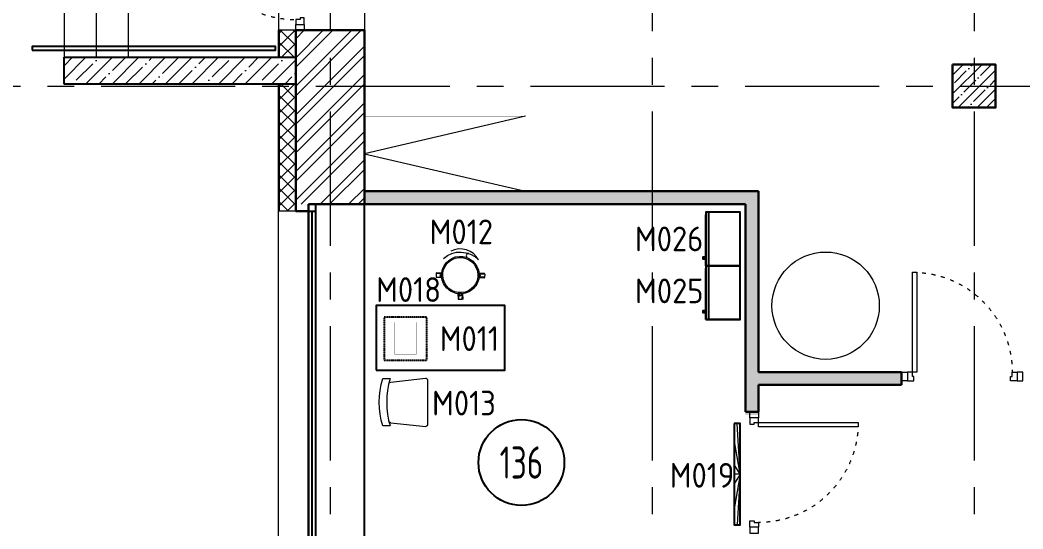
# Model space of a CAD drawing. Header units: millimetres. Extents: x -13407 to 8063098, y -2635 to 109271.
# Drawn here: x -3318 to 6025, y 35269 to 40010 of the extents above; entities that cross this region are included whole.
import ezdxf
from ezdxf.enums import TextEntityAlignment as Align

# ---------------------------------------------------------------- set-up
doc = ezdxf.new("R2010")
doc.units = ezdxf.units.MM
for name, pattern in [('ACAD_ISO03W100', [30, 12, -18]), ('CENTER', [2, 1.25, -0.25, 0.25, -0.25]), ('HIDDEN', [6, 4, -2])]:
    doc.linetypes.add(name, pattern=pattern)
doc.layers.get('Defpoints').update_dxf_attribs({"color": 6})
for name, color, linetype, lineweight in [('АР_Двери', 5, 'Continuous', 18), ('АР_Колонны', 5, 'Continuous', 30), ('АР_Колонны Штрих', 250, 'Continuous', 5), ('АР_Лестницы', 250, 'Continuous', 15), ('АР_Лестницы ограждение', 94, 'Continuous', 25), ('АР_Маркер экспликации', 239, 'Continuous', 13), ('АР_Навесной фасад', 5, 'Continuous', 5), ('АР_Номер помещения', 1, 'Continuous', 25), ('АР_Оси', 193, 'Continuous', 9), ('АР_Перегородки газоблок', 165, 'Continuous', 30), ('АР_Перегородки газоблок_Штрих', 165, 'Continuous', 5), ('АР_Помещения_площадь', 19, 'Continuous', 9), ('АР_Сущ Несущая стена', 202, 'Continuous', 30), ('АР_тонкая линия', 250, 'Continuous', 0), ('АР_Утеплитель', 250, 'Continuous', 9), ('АР_Штриховка кирпич', 250, 'Continuous', 9), ('АР_Штриховка монолит', 250, 'Continuous', 9), ('ТХ_мебель передв', 250, 'Continuous', 13), ('ТХ_ОСНОВНОЙ', 103, 'Continuous', 25)]:
    doc.layers.add(name, color=color, linetype=linetype, lineweight=lineweight)
for name, color, linetype in [('АР_новое окно', 160, 'Continuous'), ('ТХ_мебель_мед', 210, 'Continuous'), ('ТХ_мебель_мед_поз', 210, 'Continuous'), ('ТХ_обор_мед', 212, 'Continuous'), ('ТХ_обор_мед_поз', 212, 'Continuous')]:
    doc.layers.add(name, color=color, linetype=linetype)
doc.layers.get('АР_Маркер экспликации').off()
doc.styles.add('ISOCPEUR', font='isocpeur.ttf', dxfattribs={"width": 0.7})
doc.styles.add('ISOCPEUR_1', font='isocpeur.ttf', dxfattribs={"width": 0.9, "height": 250})
doc.styles.get("Standard").update_dxf_attribs({"font": 'arial.ttf'})

# ---------------------------------------------------------------- blocks, each defined once
blk = doc.blocks.new('*U336')
at = {"color": 253}
blk.add_lwpolyline([(-100, 80), (-100, 1010), (-140, 1010), (-140, 80)], close=True, dxfattribs=at)
for points in [[(-1130, 0), (-1130, 80), (-1075, 80), (-1075, 0), (-1130, 0)], [(-1075, 80), (-1075, 0), (-1015, 0), (-1015, 40), (-1030, 40), (-1030, 80), (-1075, 80)], [(-55, 80), (-55, 0), (-115, 0), (-115, 40), (-100, 40), (-100, 80), (-55, 80)], [(0, 0), (0, 80), (-55, 80), (-55, 0), (0, 0)]]:
    blk.add_lwpolyline(points, dxfattribs=at)
at = {"color": 253, "linetype": 'ACAD_ISO03W100', "ltscale": 3}
blk.add_arc((-100, 80), 930, 90, 180, dxfattribs=at)
blk = doc.blocks.new('*U324')
at = {"color": 253}
blk.add_lwpolyline([(-100, 80), (-100, 1010), (-140, 1010), (-140, 80)], close=True, dxfattribs=at)
for points in [[(-1130, 0), (-1130, 80), (-1075, 80), (-1075, 0), (-1130, 0)], [(-1075, 80), (-1075, 0), (-1015, 0), (-1015, 40), (-1030, 40), (-1030, 80), (-1075, 80)], [(-55, 80), (-55, 0), (-115, 0), (-115, 40), (-100, 40), (-100, 80), (-55, 80)], [(0, 0), (0, 80), (-55, 80), (-55, 0), (0, 0)]]:
    blk.add_lwpolyline(points, dxfattribs=at)
at = {"color": 253, "linetype": 'ACAD_ISO03W100', "ltscale": 3}
blk.add_arc((-100, 80), 930, 90, 180, dxfattribs=at)
blk = doc.blocks.new('*U339')
at = {"color": 253}
for points in [[(0, 0), (0, -80), (55, -80), (55, 0), (0, 0)], [(55, -80), (55, 0), (115, 0), (115, -40), (100, -40), (100, -80), (55, -80)], [(1095, -80), (1095, 0), (1035, 0), (1035, -40), (1050, -40), (1050, -80), (1095, -80)], [(1150, 0), (1150, -80), (1095, -80), (1095, 0), (1150, 0)]]:
    blk.add_lwpolyline(points, dxfattribs=at)
blk.add_lwpolyline([(100, -80), (100, -1030), (140, -1030), (140, -80)], close=True, dxfattribs=at)
at = {"color": 253, "linetype": 'ACAD_ISO03W100', "ltscale": 3}
blk.add_arc((100, -80), 950, 270, 0, dxfattribs=at)
blk = doc.blocks.new('*U425')
at = {"layer": 'АР_новое окно', "color": 253, "lineweight": 20}
for p, q in [((0, 3800), (-70, 3800)), ((0, 0), (-70, 0))]:
    blk.add_line(p, q, dxfattribs=at)
at = {"layer": 'АР_новое окно', "color": 253}
for p, q in [((-70, 3800), (-70, 0)), ((-70, 0), (-70, 3800)), ((0, 3800), (0, 0)), ((0, 3730), (-70, 3730)), ((-35, 3730), (-35, 70)), ((0, 70), (-70, 70))]:
    blk.add_line(p, q, dxfattribs=at)
blk = doc.blocks.new('*U560')
at = {"layer": 'Defpoints', "color": 253}
blk.add_line((-11764.4, -648.2), (-12186.8, -648.2), dxfattribs=at)
at = {"layer": 'АР_Номер помещения', "color": 253}
blk.add_circle((-13710.7, 2710.9), 400, dxfattribs=at)
at = {"layer": 'Defpoints', "color": 253, "style": 'ISOCPEUR', "width": 0.7}
blk.add_attdef('ПЛОЩАДЬ_ПОМЕЩЕНИЯ', text='', height=200, dxfattribs=at).set_placement((-11759.5, -401.7), align=Align.MIDDLE_RIGHT)
at = {"layer": 'Defpoints', "color": 253, "style": 'ISOCPEUR', "width": 0.7, "flags": 1}
blk.add_attdef('КАТЕГОРИЯ', (-499.2, -2092.2), '', height=250, dxfattribs=at)
at = {"layer": 'АР_Номер помещения', "color": 253, "style": 'ISOCPEUR', "width": 0.7}
blk.add_attdef('НОМЕР_ПОМЕЩЕНИЯ', text='', height=300, dxfattribs=at).set_placement((-13710.7, 2710.9), align=Align.MIDDLE_CENTER)
at = {"layer": 'АР_Помещения_площадь', "color": 253, "lineweight": 30, "width": 0.7, "flags": 104}
blk.add_attdef('ИМЯ_ПОМЕЩЕНИЯ', text='', height=100, dxfattribs=at).set_placement((157.6, 1217.1), align=Align.MIDDLE_CENTER)
blk = doc.blocks.new('У014')
at = {"layer": 'ТХ_мебель передв', "color": 253}
blk.add_circle((-169652.2, 43208.2, -0.6), 500, dxfattribs=at)
blk = doc.blocks.new('У016')
at = {"layer": 'ТХ_мебель передв', "color": 253, "lineweight": 0, "ltscale": 100, "transparency": 33554687}
for p, q in [((-49562.5, 37416.5), (-49212.5, 35916.5)), ((-49212.5, 35916.5), (-48862.5, 37416.5))]:
    blk.add_line(p, q, dxfattribs=at)
at = {"layer": 'ТХ_мебель передв', "color": 253, "lineweight": 0, "ltscale": 100, "transparency": 33554687, "const_width": 1}
blk.add_lwpolyline([(-49562.5, 37416.5), (-49562.5, 35916.5), (-48862.5, 35916.5), (-48862.5, 37416.5)], close=True, dxfattribs=at)
blk = doc.blocks.new('стол с тумбой 1200х600')
at = {"color": 253}
blk.add_lwpolyline([(-19012.2, 19801.1), (-19012.2, 21001.1), (-19612.2, 21001.1), (-19612.2, 19801.1)], close=True, dxfattribs=at)
at = {"color": 253, "linetype": 'HIDDEN', "ltscale": 0.1}
blk.add_lwpolyline([(-19505.4, 19874.7), (-19105.4, 19874.7), (-19105.4, 20274.7), (-19505.4, 20274.7)], close=True, dxfattribs=at)
blk = doc.blocks.new('М012')
at = {"layer": 'ТХ_мебель_мед', "color": 253, "lineweight": 0}
for points in [[(369498.5, -212973.8), (369482.6, -212920.9), (369487.9, -212920.9)], [(369535.5, -212957.9), (369525, -212910.3), (369519.7, -212915.6)], [(369392.6, -213159.1), (369345, -213169.7), (369345, -213180.3)], [(369403.2, -213201.4), (369355.5, -213212), (369355.5, -213206.7)], [(369588.5, -213307.3), (369604.4, -213355), (369609.7, -213349.7)], [(369630.8, -213291.4), (369646.7, -213344.4), (369641.4, -213344.4)]]:
    blk.add_lwpolyline(points, dxfattribs=at)
for points in [[(369530.2, -212957.9), (369514.4, -212910.3), (369487.9, -212920.9), (369503.8, -212968.5), (369509.1, -212952.6), (369519.7, -212952.6)], [(369392.6, -213164.4), (369345, -213180.3), (369350.3, -213206.7), (369403.2, -213190.9), (369387.3, -213190.9), (369382, -213175)], [(369625.5, -213296.7), (369641.4, -213344.4), (369609.7, -213355), (369599.1, -213302), (369609.7, -213312.6), (369620.2, -213312.6)]]:
    blk.add_lwpolyline(points, close=True, dxfattribs=at)
blk.add_lwpolyline([(369757.9, -213243.8, 0.40938), (369657.3, -212931.5, -0.409379), (369805.5, -213159.1)], format="xyb", dxfattribs=at)
for points in [[(369567.3, -213307.3, 0.409091), (369742, -213132.6, 0.409091), (369567.3, -212957.9, 0.420501), (369392.6, -213132.6, 0.420501)], [(369567.3, -213296.7, 0.41129), (369731.4, -213132.6, 0.41129), (369567.3, -212968.5, 0.41129), (369403.2, -213132.6, 0.41129)]]:
    blk.add_lwpolyline(points, format="xyb", close=True, dxfattribs=at)
for points in [[(369742, -213005.6), (369742, -213016.2), (369736.7, -213026.7), (369726.1, -213032)], [(369726.1, -213032), (369720.8, -213032), (369715.5, -213032), (369710.2, -213032)]]:
    blk.add_open_spline(points, degree=3, dxfattribs=at)
blk = doc.blocks.new('М018')
at = {"layer": 'ТХ_обор_мед', "color": 253, "ltscale": 100, "const_width": 2}
blk.add_lwpolyline([(-242944.5, 88359.5), (-242744.5, 88359.5), (-242744.5, 88059.5), (-242944.5, 88059.5)], close=True, dxfattribs=at)
blk = doc.blocks.new('М013')
at = {"color": 253, "lineweight": 0}
for points in [[(364127.8, -214787.9), (363799.5, -214756.1)], [(364127.8, -215169.1), (363804.8, -215206.1)]]:
    blk.add_lwpolyline(points, dxfattribs=at)
blk.add_lwpolyline([(364201.9, -215200.8), (364133.1, -215200.8, 0.144578), (364133.1, -214761.4), (364201.9, -214761.4, -0.144578)], format="xyb", close=True, dxfattribs=at)
for points in [[(363783.7, -214772), (363783.7, -214761.4), (363789, -214756.1), (363799.5, -214756.1)], [(363783.7, -215190.3), (363783.7, -215047.3), (363783.7, -214909.7), (363783.7, -214772)], [(364127.8, -214787.9), (364138.4, -214787.9), (364143.7, -214798.5), (364143.7, -214803.8)], [(364143.7, -215153.2), (364143.7, -215163.8), (364138.4, -215169.1), (364127.8, -215169.1)], [(363804.8, -215206.1), (363794.3, -215206.1), (363783.7, -215195.5), (363783.7, -215185)]]:
    blk.add_open_spline(points, degree=3, dxfattribs=at)
blk = doc.blocks.new('шкаф 500х320')
at = {"color": 253, "extrusion": (6.19742e-05, 0.000470712, 1)}
for p, q in [((36167.1, 31397.7, 0.1), (36167.1, 31872.7, -0.1)), ((36195, 31397.7, 0.1), (36195, 31897.7, 0.1)), ((36487.1, 31397.7, 0.1), (36167.1, 31397.7, 0.1))]:
    blk.add_line(p, q, dxfattribs=at)
at = {"color": 253, "elevation": 0.1}
blk.add_lwpolyline([(36167.1, 31397.7), (36487.1, 31397.7), (36487.1, 31897.7), (36167.1, 31897.7)], close=True, dxfattribs=at)
at = {"color": 253, "extrusion": (6.19742e-05, 0.000470712, 1), "elevation": 17.1}
blk.add_lwpolyline([(36167.1, 31462.9), (36167.1, 31479.4), (36138.9, 31479.4), (36138.9, 31462.9)], close=True, dxfattribs=at)
blk = doc.blocks.new('A$C037C7971')
at = {"color": 253, "lineweight": 18}
for q in [(0, 27), (148.3, 0), (381.3, 0), (471, 0), (942, 27), (793.7, 0), (560.7, 0)]:
    blk.add_line((471, 54), q, dxfattribs=at)
at = {"color": 253}
blk.add_lwpolyline([(0, 0), (942, 0), (942, 54), (0, 54)], close=True, dxfattribs=at)

msp = doc.modelspace()

# ---------------------------------------------------------------- hatches: boundary and pattern name
at = {"layer": 'АР_Колонны Штрих', "ltscale": 100}
h = msp.add_hatch(dxfattribs=at)
h.set_pattern_fill('ANSI35', color=253, scale=500)
h.set_pattern_definition([(45, (-951682.16, 79466.47), (-88.388348, 88.388348), []), (45, (-951593.77, 79466.47), (-88.388348, 88.388348), [156.25, -31.25, 0, -31.25])])
h.paths.add_polyline_path([(5769.9, 39595), (5369.9, 39595), (5369.9, 39195), (5769.9, 39195)])
at = {"layer": 'АР_Перегородки газоблок_Штрих', "ltscale": 100}
h = msp.add_hatch(dxfattribs=at)
h.set_pattern_fill('AR-CONC', color=253, scale=30)
h.set_pattern_definition([(50, (211803.85, -55205.68), (215.17805, -18.82564), [22.5, -247.5]), (355, (211803.85, -55205.68), (-41.6254, 225.65764), [18, -198]), (100.45144, (211821.79, -55207.25), (173.55265, 206.832), [19.12206, -210.34263]), (46.1842, (211803.85, -55145.68), (320.1724, -49.65578), [33.75, -371.25]), (96.63564, (211830.53, -55149.82), (280.3986, 292.2356), [28.6831, -315.51413]), (351.18416, (211803.85, -55145.68), (280.3986, 292.2356), [27, -297]), (21, (211833.85, -55160.68), (179.07212, -120.78567), [22.5, -247.5]), (326, (211833.85, -55160.68), (72.9946, 217.54501), [18, -198]), (71.45144, (211848.78, -55170.75), (252.06671, 96.75935), [19.12206, -210.34263]), (37.5, (211803.85, -55205.68), (3.647957, 99.868156), [0, -195.6, 0, -201, 0, -198.75]), (7.5, (211803.85, -55205.68), (78.92086, 118.323514), [0, -114.6, 0, -191.1, 0, -75.75]), (327.5, (211736.95, -55205.68), (160.14673, -6.766462), [0, -75, 0, -234, 0, -310.5]), (317.5, (211706.95, -55205.68), (174.95585, 30.031495), [0, -97.5, 0, -155.4, 0, -220.5])])
h.paths.add_polyline_path([(3560.1, 38415), (-111.2, 38415), (-111.2, 38295), (3440.1, 38295), (3440.1, 36329.2), (3560.2, 36329.2), (3560.2, 36610), (4895, 36610), (4895, 36730), (3560.2, 36730)])
at = {"layer": 'АР_Утеплитель', "ltscale": 100}
h = msp.add_hatch(dxfattribs=at)
h.set_pattern_fill('ANSI37', color=253, scale=700)
h.set_pattern_definition([(45, (-976790.155, 74122.145), (-61.871843, 61.871843), []), (135, (-976790.155, 74122.145), (-61.871843, -61.871843), [])])
h.paths.add_polyline_path([(-900.2, 39663.2), (-750.2, 39663.2), (-750.2, 39915), (-900.2, 39915)])
h.paths.add_polyline_path([(-750.2, 39413.3), (-900.2, 39413.3), (-900.2, 38230), (-750.2, 38230)])
at = {"layer": 'АР_Штриховка кирпич', "ltscale": 100}
h = msp.add_hatch(dxfattribs=at)
h.set_pattern_fill('ANSI32', color=253, scale=500)
h.set_pattern_definition([(45, (-951676.66, 109617.1), (-132.58252, 132.58252), []), (45, (-951588.28, 109617.1), (-132.58252, 132.58252), [])])
h.paths.add_polyline_path([(-110.2, 39915), (-750.2, 39915), (-750.2, 38295), (-110.2, 38295)])
at = {"layer": 'АР_Штриховка монолит', "ltscale": 100}
h = msp.add_hatch(dxfattribs=at)
h.set_pattern_fill('ANSI35', color=253, scale=700)
h.set_pattern_definition([(45, (-982011.13, 137175.14), (-123.743687, 123.743687), []), (45, (-981887.39, 137175.14), (-123.743687, 123.743687), [218.75, -43.75, 0, -43.75])])
h.paths.add_polyline_path([(-2908.3, 39663.2), (-2908.3, 39413.2), (-750.2, 39413.3), (-750.2, 39663.2)])

# ---------------------------------------------------------------- linework, layer by layer
at = {"color": 253, "ltscale": 100}
for p, q in [((-2907.2, 39413.3), (-2908.3, 39663.2)), ((-2908.3, 39663.2), (-750.2, 39663.2)), ((-750.2, 39413.3), (-2908.3, 39413.3))]:
    msp.add_line(p, q, dxfattribs=at)
at = {"layer": 'АР_Колонны', "color": 253, "ltscale": 100}
msp.add_lwpolyline([(5369.9, 39595), (5769.9, 39595), (5769.9, 39195), (5369.9, 39195)], close=True, dxfattribs=at)
at = {"layer": 'АР_Лестницы', "color": 253, "ltscale": 100}
for points in [[(-910.2, 41365.1), (-2908.3, 41365.1), (-2908.3, 39663.2), (-910.2, 39663.2)], [(-2607.8, 41365.1), (-2607.8, 39663.2)], [(-2311.4, 41365.1), (-2311.4, 39663.2)]]:
    msp.add_lwpolyline(points, dxfattribs=at)
at = {"layer": 'АР_Лестницы ограждение', "color": 253, "lineweight": 25}
msp.add_lwpolyline([(-3206.5, 39730.1), (-939, 39730.1), (-939, 39764), (-3206.5, 39764)], close=True, dxfattribs=at)
at = {"layer": 'АР_Навесной фасад', "color": 253, "ltscale": 100}
for p, q in [((-910.2, 39663.2), (-910.2, 39915)), ((-900.2, 39663.2), (-900.2, 39915)), ((-910.2, 32360.1), (-910.2, 39413.3)), ((-900.2, 38230), (-900.2, 39413.3))]:
    msp.add_line(p, q, dxfattribs=at)
for points in [[(-910.2, 41365.1), (-910.2, 39663.2)], [(-750.2, 39915), (-910.2, 39915)], [(-750.2, 38230), (-910.2, 38230)]]:
    msp.add_lwpolyline(points, dxfattribs=at)
at = {"layer": 'АР_новое окно', "color": 253}
msp.add_line((-110.2, 34495), (-110.2, 38295), dxfattribs=at)
at = {"layer": 'АР_Оси', "color": 253, "linetype": 'CENTER', "ltscale": 1000}
for p, q in [((-430.1, 79157.5), (-430.1, 23425.1)), ((2569.9, 79157.5), (2569.9, 23425.1)), ((5569.9, 79157.5), (5569.9, 23425.1)), ((-12563.8, 39395), (70614.6, 39395))]:
    msp.add_line(p, q, dxfattribs=at)
at = {"layer": 'АР_Перегородки газоблок', "color": 253, "ltscale": 100}
for points in [[(-111.2, 38415), (3560.1, 38415)], [(3560, 38415), (3560.2, 36730)], [(3440.1, 38295), (-111.2, 38295)], [(3440.1, 36359.2), (3440.1, 38295)], [(3560.2, 36730), (4895.1, 36730)], [(4895.1, 36730), (4895.1, 36610)], [(4895.1, 36610), (3560.2, 36610)], [(3560.2, 36610), (3560.2, 36359.2)], [(3560.1, 36359.2), (3440.1, 36359.2)]]:
    msp.add_lwpolyline(points, dxfattribs=at)
at = {"layer": 'АР_Сущ Несущая стена', "color": 253, "ltscale": 100}
for p, q in [((-750.2, 38230), (-750.2, 39915)), ((-750.2, 39915), (-110.2, 39915)), ((-110.2, 38295), (-110.2, 39915)), ((-631.3, 38230), (-750.2, 38230)), ((-631.3, 38295), (-110.2, 38295)), ((-631.3, 38295), (-110.2, 38295)), ((-631.3, 38295), (-110.2, 38295)), ((-631.3, 38230), (-631.3, 38295))]:
    msp.add_line(p, q, dxfattribs=at)
at = {"layer": 'АР_Сущ Несущая стена', "color": 253, "lineweight": 15, "ltscale": 100}
msp.add_line((-631.3, 34495), (-631.3, 38295), dxfattribs=at)
at = {"layer": 'АР_тонкая линия', "color": 253, "ltscale": 100}
msp.add_lwpolyline([(-110.2, 41065), (-110.2, 39915)], dxfattribs=at)

# ---------------------------------------------------------------- block references
at = {"layer": 'АР_Двери', "color": 253, "rotation": 270}
msp.add_blockref('*U339', (-670.2, 41065), dxfattribs=at)
at = {"layer": 'АР_Двери', "color": 253, "xscale": -1}
msp.add_blockref('*U324', (4895, 36650), dxfattribs=at)
at = {"layer": 'АР_Двери', "color": 253, "xscale": -1, "rotation": 270}
msp.add_blockref('*U336', (3480.2, 36359), dxfattribs=at)
at = {"layer": 'АР_Маркер экспликации', "color": 253}
ref = msp.add_blockref('*U560', (15063.1, 33176.7), dxfattribs=at)
ref.add_attrib('НОМЕР_ПОМЕЩЕНИЯ', '136', dxfattribs={"layer": 'АР_Номер помещения', "color": 253, "height": 300, "style": 'ISOCPEUR', "width": 0.7}).set_placement((1352.3, 35887.6), align=Align.MIDDLE_CENTER)
ref.add_attrib('ПЛОЩАДЬ_ПОМЕЩЕНИЯ', '#####', dxfattribs={"layer": 'Defpoints', "color": 253, "height": 200, "style": 'ISOCPEUR', "width": 0.7}).set_placement((3303.5, 32774.9), align=Align.MIDDLE_RIGHT)
at = {"layer": 'АР_новое окно', "color": 253, "xscale": -1, "rotation": 180}
msp.add_blockref('*U425', (-561.3, 38295), dxfattribs=at)
at = {"layer": 'ТХ_мебель передв', "color": 253, "rotation": 270}
msp.add_blockref('У016', (-36026.7, -10447.5), dxfattribs=at)
at = {"layer": 'ТХ_мебель передв', "color": 253}
msp.add_blockref('У014', (173839.1, -5859.4, 0.6), dxfattribs=at)
at = {"layer": 'ТХ_мебель_мед', "color": 253}
for p in [(-33096.6, 6321.8, -0.1), (-33096.6, 5821.8, -0.1)]:
    msp.add_blockref('шкаф 500х320', p, dxfattribs=at)
for name, p, rotation in [('стол с тумбой 1200х600', (-19801.9, 17737.1), 270), ('М013', (364262.4, -178531.9), 180)]:
    msp.add_blockref(name, p, dxfattribs=dict(at, rotation=rotation))
at = {"layer": 'ТХ_обор_мед', "color": 253, "xscale": -1}
msp.add_blockref('М018', (-242571.8, -51165.3), dxfattribs=at)
at = {"layer": 'ТХ_обор_мед', "color": 253, "lineweight": 0, "rotation": 270}
msp.add_blockref('A$C037C7971', (3336.1, 36250.1), dxfattribs=at)
at = {"layer": 'ТХ_ОСНОВНОЙ', "color": 253, "xscale": -1, "rotation": 285.5889964700162}
msp.add_blockref('М012', (305391.5, -261062.1), dxfattribs=at)

# ---------------------------------------------------------------- texts
at = {"layer": 'ТХ_мебель_мед_поз', "color": 253, "style": 'ISOCPEUR_1', "width": 0.9}
for s, p in [('М012', (497.7, 37921.9)), ('М026', (2409.8, 37855.8)), ('М025', (2410.8, 37371.8)), ('М011', (591.2, 36927.2)), ('М013', (519.7, 36326.2))]:
    msp.add_text(s, height=230, dxfattribs=at).set_placement(p)
at = {"layer": 'ТХ_обор_мед_поз', "color": 253, "style": 'ISOCPEUR_1', "width": 0.9}
for s, p in [('М018', (-1.8, 37383.7)), ('М019', (2734, 35653.4, -0.6))]:
    msp.add_text(s, height=230, dxfattribs=at).set_placement(p)

doc.saveas('drawing.dxf')
